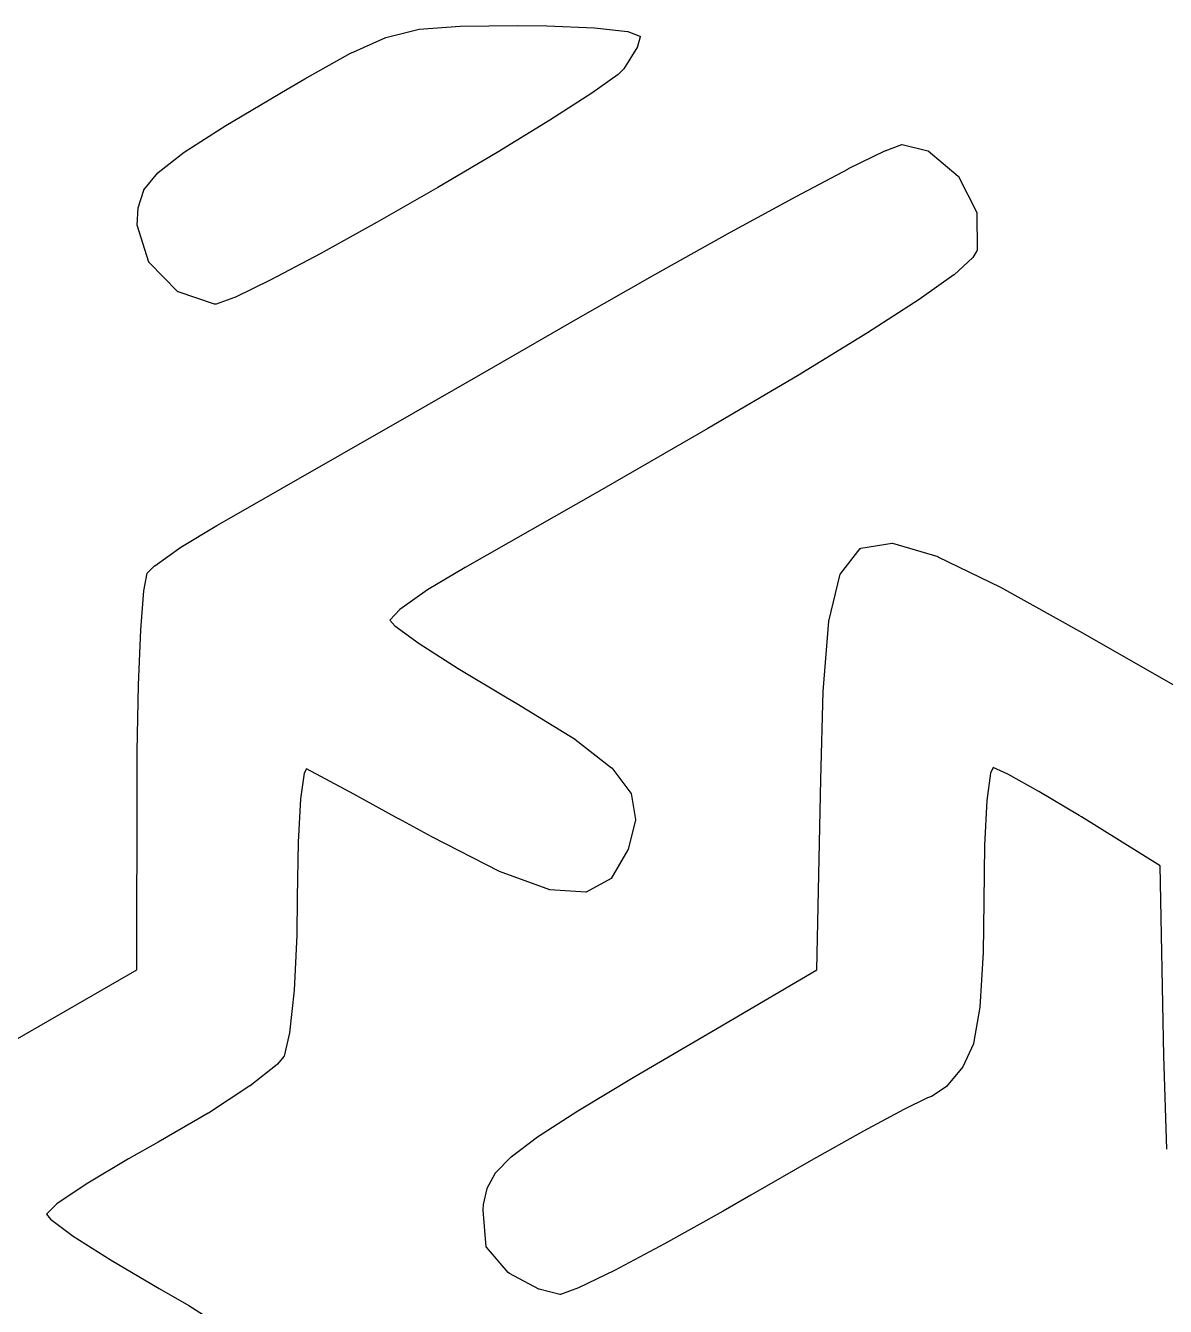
# Model space of a CAD drawing. Extents: x 175 to 215.1, y -115.1 to -74.9.
# Drawn here: x 200.17 to 207.48, y -83.14 to -74.93 of the extents above; entities that cross this region are included whole.
import ezdxf

# ---------------------------------------------------------------- set-up
doc = ezdxf.new("R2010")
doc.units = 0
doc.layers.add('BLACK', color=7, linetype='CONTINUOUS')

msp = doc.modelspace()

# ---------------------------------------------------------------- linework, layer by layer
at = {"layer": 'BLACK', "linetype": 'CONTINUOUS'}
for p, q in [((202.482, -75.0064), (202.695, -74.9545)), ((202.695, -74.9545), (202.696, -74.9544)), ((202.695, -74.9545), (202.695, -74.9545)), ((202.696, -74.9544), (202.958, -74.9347)), ((202.696, -74.9544), (202.696, -74.9544)), ((202.958, -74.9347), (203.326, -74.931)), ((202.958, -74.9347), (202.958, -74.9347)), ((202.958, -74.9347), (202.958, -74.9347)), ((202.958, -74.9347), (202.958, -74.9347)), ((203.326, -74.931), (203.326, -74.931)), ((203.326, -74.931), (203.515, -74.9325)), ((203.326, -74.931), (203.326, -74.931)), ((203.326, -74.931), (203.326, -74.931)), ((203.515, -74.9325), (203.515, -74.9325)), ((203.515, -74.9325), (203.515, -74.9325)), ((203.515, -74.9325), (203.515, -74.9325)), ((203.515, -74.9325), (203.821, -74.9452)), ((203.821, -74.9452), (203.821, -74.9452)), ((203.821, -74.9452), (203.821, -74.9452)), ((203.821, -74.9452), (203.821, -74.9452)), ((203.821, -74.9452), (204.031, -74.9679)), ((202.257, -75.107), (202.481, -75.0067)), ((202.481, -75.0065), (202.482, -75.0064)), ((202.481, -75.0067), (202.481, -75.0065)), ((202.481, -75.0067), (202.481, -75.0067)), ((204.031, -74.9679), (204.032, -74.9679)), ((204.032, -74.9679), (204.032, -74.968)), ((204.032, -74.968), (204.032, -74.968)), ((204.032, -74.968), (204.032, -74.9681)), ((204.032, -74.9681), (204.032, -74.9681)), ((204.032, -74.9681), (204.033, -74.9682)), ((204.033, -74.9682), (204.033, -74.9682)), ((204.033, -74.9682), (204.111, -74.9978)), ((204.114, -75.0039), (204.096, -75.0652)), ((204.111, -74.9978), (204.111, -74.9978)), ((204.111, -74.9978), (204.111, -74.998)), ((204.111, -74.998), (204.112, -74.9981)), ((204.112, -74.9981), (204.112, -74.9982)), ((204.112, -74.9982), (204.112, -74.9983)), ((204.112, -74.9983), (204.112, -74.9985)), ((204.112, -74.9985), (204.112, -74.9986)), ((204.112, -74.9986), (204.113, -74.9987)), ((204.113, -74.9987), (204.113, -74.9989)), ((204.113, -74.9989), (204.113, -74.9991)), ((204.113, -74.9991), (204.113, -74.9993)), ((204.113, -74.9993), (204.113, -74.9995)), ((204.113, -74.9995), (204.113, -74.9996)), ((204.113, -74.9996), (204.114, -74.9999)), ((204.114, -74.9999), (204.114, -75.0001)), ((204.114, -75.0001), (204.114, -75.0003)), ((204.114, -75.0003), (204.114, -75.0005)), ((204.114, -75.0005), (204.114, -75.0007)), ((204.114, -75.0007), (204.114, -75.001)), ((204.114, -75.001), (204.114, -75.0012)), ((204.114, -75.0012), (204.114, -75.0014)), ((204.114, -75.0014), (204.114, -75.0017)), ((204.114, -75.0017), (204.114, -75.002)), ((204.114, -75.002), (204.114, -75.0022)), ((204.114, -75.0022), (204.114, -75.0024)), ((204.114, -75.0024), (204.114, -75.0027)), ((204.114, -75.0027), (204.114, -75.0029)), ((204.114, -75.0029), (204.114, -75.0031)), ((204.114, -75.0031), (204.114, -75.0033)), ((204.114, -75.0033), (204.114, -75.0036)), ((204.114, -75.0036), (204.114, -75.0039)), ((201.963, -75.272), (202.256, -75.1072)), ((202.256, -75.1071), (202.257, -75.107)), ((202.256, -75.1072), (202.256, -75.1071)), ((202.257, -75.107), (202.257, -75.107)), ((204.096, -75.0664), (204.008, -75.209)), ((204.096, -75.0652), (204.096, -75.0652)), ((204.096, -75.0652), (204.096, -75.0654)), ((204.096, -75.0654), (204.096, -75.0655)), ((204.096, -75.0655), (204.096, -75.0658)), ((204.096, -75.0658), (204.096, -75.0661)), ((204.096, -75.0661), (204.096, -75.0663)), ((204.096, -75.0663), (204.096, -75.0664)), ((204.007, -75.21), (203.972, -75.2435)), ((204.008, -75.2093), (204.007, -75.2095)), ((204.007, -75.2095), (204.007, -75.2098)), ((204.007, -75.2098), (204.007, -75.2099)), ((204.007, -75.2099), (204.007, -75.21)), ((204.008, -75.209), (204.008, -75.2091)), ((204.008, -75.2091), (204.008, -75.2092)), ((204.008, -75.2092), (204.008, -75.2093)), ((201.848, -75.3393), (201.963, -75.272)), ((201.963, -75.272), (201.963, -75.272)), ((201.963, -75.272), (201.963, -75.272)), ((201.963, -75.272), (201.963, -75.272)), ((203.971, -75.244), (203.803, -75.3647)), ((203.972, -75.2437), (203.971, -75.244)), ((203.972, -75.2435), (203.972, -75.2436)), ((203.972, -75.2436), (203.972, -75.2437)), ((201.456, -75.5721), (201.848, -75.3394)), ((201.848, -75.3394), (201.848, -75.3393)), ((201.848, -75.3393), (201.848, -75.3393)), ((203.803, -75.3648), (203.534, -75.5374)), ((203.803, -75.3647), (203.803, -75.3647)), ((203.803, -75.3647), (203.803, -75.3648)), ((203.803, -75.3648), (203.803, -75.3648)), ((203.534, -75.5375), (203.195, -75.7444)), ((203.534, -75.5374), (203.534, -75.5375)), ((203.534, -75.5375), (203.534, -75.5375)), ((203.534, -75.5375), (203.534, -75.5375)), ((201.188, -75.743), (201.456, -75.5722)), ((201.456, -75.5722), (201.456, -75.5721)), ((201.456, -75.5721), (201.456, -75.5721)), ((201.456, -75.5721), (201.456, -75.5721)), ((205.684, -75.7331), (205.791, -75.6926)), ((205.791, -75.6926), (205.791, -75.6926)), ((205.791, -75.6926), (205.791, -75.6926)), ((205.791, -75.6926), (205.792, -75.6926)), ((205.792, -75.6924), (205.792, -75.6923)), ((205.792, -75.6923), (205.793, -75.6923)), ((205.792, -75.6925), (205.792, -75.6924)), ((205.792, -75.6924), (205.792, -75.6924)), ((205.792, -75.6926), (205.792, -75.6925)), ((205.793, -75.6923), (205.793, -75.6923)), ((205.793, -75.6923), (205.793, -75.6923)), ((205.793, -75.6923), (205.793, -75.6923)), ((205.793, -75.6923), (205.794, -75.6924)), ((205.794, -75.6924), (205.794, -75.6924)), ((205.794, -75.6924), (205.794, -75.6924)), ((205.794, -75.6924), (205.794, -75.6924)), ((205.794, -75.6924), (205.957, -75.7336)), ((201.021, -75.8734), (201.188, -75.7433)), ((201.188, -75.7431), (201.188, -75.743)), ((201.188, -75.7432), (201.188, -75.7431)), ((201.188, -75.7433), (201.188, -75.7432)), ((203.195, -75.7444), (202.816, -75.9678)), ((203.195, -75.7444), (203.195, -75.7444)), ((203.195, -75.7444), (203.195, -75.7444)), ((205.45, -75.8481), (205.683, -75.7333)), ((205.683, -75.7333), (205.684, -75.7332)), ((205.683, -75.7333), (205.683, -75.7333)), ((205.684, -75.7332), (205.684, -75.7331)), ((205.957, -75.7336), (205.957, -75.7337)), ((205.957, -75.7337), (205.957, -75.7337)), ((205.957, -75.7337), (205.957, -75.7337)), ((205.957, -75.7337), (205.958, -75.7339)), ((205.958, -75.7339), (205.958, -75.734)), ((205.958, -75.734), (205.958, -75.7341)), ((205.958, -75.7341), (205.958, -75.7341)), ((205.958, -75.7341), (205.958, -75.7343)), ((205.958, -75.7343), (205.959, -75.7345)), ((205.959, -75.7345), (205.959, -75.7346)), ((205.959, -75.7346), (205.959, -75.7346)), ((205.959, -75.7346), (206.153, -75.8967)), ((205.113, -76.0261), (205.45, -75.8482)), ((205.45, -75.8482), (205.45, -75.8481)), ((205.45, -75.8481), (205.45, -75.8481)), ((205.45, -75.8482), (205.45, -75.8482)), ((200.93, -75.9848), (201.02, -75.8742)), ((201.02, -75.8741), (201.021, -75.8738)), ((201.02, -75.8742), (201.02, -75.8741)), ((201.02, -75.8741), (201.02, -75.8741)), ((201.02, -75.8741), (201.02, -75.8741)), ((201.021, -75.8738), (201.021, -75.8734)), ((201.021, -75.8734), (201.021, -75.8734)), ((201.021, -75.8734), (201.021, -75.8734)), ((206.153, -75.8967), (206.153, -75.8968)), ((206.153, -75.8968), (206.154, -75.8972)), ((206.154, -75.8972), (206.154, -75.8975)), ((206.154, -75.8975), (206.154, -75.8975)), ((206.154, -75.8975), (206.154, -75.8975)), ((206.154, -75.8975), (206.154, -75.8978)), ((206.154, -75.8978), (206.154, -75.8983)), ((206.154, -75.8983), (206.272, -76.1292)), ((200.893, -76.0986), (200.929, -75.9864)), ((200.929, -75.9863), (200.93, -75.986)), ((200.929, -75.9864), (200.929, -75.9863)), ((200.93, -75.9851), (200.93, -75.9848)), ((200.93, -75.9854), (200.93, -75.9851)), ((200.93, -75.9855), (200.93, -75.9854)), ((200.93, -75.9856), (200.93, -75.9855)), ((200.93, -75.986), (200.93, -75.9856)), ((202.815, -75.9679), (202.427, -76.1903)), ((202.816, -75.9678), (202.815, -75.9679)), ((204.692, -76.256), (205.113, -76.0261)), ((205.113, -76.0261), (205.113, -76.0261)), ((205.113, -76.0261), (205.113, -76.0261)), ((200.887, -76.2093), (200.893, -76.0999)), ((200.893, -76.0988), (200.893, -76.0986)), ((200.893, -76.0989), (200.893, -76.0988)), ((200.893, -76.0992), (200.893, -76.0989)), ((200.893, -76.0996), (200.893, -76.0992)), ((200.893, -76.0997), (200.893, -76.0996)), ((200.893, -76.0998), (200.893, -76.0997)), ((200.893, -76.0999), (200.893, -76.0998)), ((202.427, -76.1903), (202.06, -76.394)), ((202.427, -76.1903), (202.427, -76.1903)), ((202.427, -76.1903), (202.427, -76.1903)), ((206.272, -76.1292), (206.273, -76.1293)), ((206.273, -76.1293), (206.273, -76.1294)), ((206.273, -76.1294), (206.273, -76.1295)), ((206.273, -76.1295), (206.273, -76.1299)), ((206.273, -76.1299), (206.273, -76.1302)), ((206.273, -76.1302), (206.273, -76.1303)), ((206.273, -76.1303), (206.273, -76.1305)), ((206.273, -76.1305), (206.273, -76.1308)), ((206.273, -76.1308), (206.273, -76.1311)), ((206.273, -76.1311), (206.273, -76.1313)), ((206.273, -76.1313), (206.273, -76.1315)), ((206.273, -76.1315), (206.274, -76.3726)), ((200.887, -76.2097), (200.887, -76.2093)), ((200.887, -76.21), (200.887, -76.2097)), ((200.887, -76.2102), (200.887, -76.21)), ((200.887, -76.2103), (200.887, -76.2102)), ((200.887, -76.2106), (200.887, -76.2103)), ((200.887, -76.211), (200.887, -76.2106)), ((200.887, -76.2111), (200.887, -76.211)), ((200.962, -76.4477), (200.887, -76.2111)), ((204.208, -76.5265), (204.692, -76.256)), ((204.692, -76.256), (204.692, -76.256)), ((204.692, -76.256), (204.692, -76.256)), ((202.06, -76.394), (201.745, -76.5614)), ((202.06, -76.394), (202.06, -76.394)), ((202.06, -76.394), (202.06, -76.394)), ((202.06, -76.394), (202.06, -76.394)), ((206.246, -76.4185), (206.126, -76.5278)), ((206.247, -76.4175), (206.246, -76.4177)), ((206.246, -76.4177), (206.246, -76.4178)), ((206.246, -76.4178), (206.246, -76.418)), ((206.246, -76.418), (206.246, -76.4183)), ((206.246, -76.4183), (206.246, -76.4184)), ((206.246, -76.4184), (206.246, -76.4185)), ((206.273, -76.3752), (206.247, -76.4175)), ((206.247, -76.4175), (206.247, -76.4175)), ((206.274, -76.373), (206.273, -76.3734)), ((206.273, -76.3734), (206.273, -76.3735)), ((206.273, -76.3735), (206.273, -76.3736)), ((206.273, -76.3736), (206.273, -76.374)), ((206.273, -76.374), (206.273, -76.3744)), ((206.273, -76.3744), (206.273, -76.3745)), ((206.273, -76.3745), (206.273, -76.3746)), ((206.273, -76.3746), (206.273, -76.3749)), ((206.273, -76.3749), (206.273, -76.3752)), ((206.274, -76.3726), (206.274, -76.3727)), ((206.274, -76.3727), (206.274, -76.373)), ((200.962, -76.4479), (200.962, -76.4477)), ((200.962, -76.4481), (200.962, -76.4479)), ((200.962, -76.4484), (200.962, -76.4481)), ((200.962, -76.4486), (200.962, -76.4484)), ((200.962, -76.4488), (200.962, -76.4486)), ((200.962, -76.4489), (200.962, -76.4488)), ((200.962, -76.4492), (200.962, -76.4489)), ((200.962, -76.4494), (200.962, -76.4492)), ((200.963, -76.4496), (200.962, -76.4494)), ((200.963, -76.4497), (200.963, -76.4496)), ((201.147, -76.6368), (200.963, -76.4497)), ((200.963, -76.4497), (200.963, -76.4497)), ((203.716, -76.8067), (204.208, -76.5266)), ((204.208, -76.5266), (204.208, -76.5265)), ((204.208, -76.5265), (204.208, -76.5265)), ((206.126, -76.5278), (206.125, -76.528)), ((206.126, -76.5278), (206.126, -76.5278)), ((201.745, -76.5614), (201.513, -76.6748)), ((201.745, -76.5614), (201.745, -76.5614)), ((201.745, -76.5614), (201.745, -76.5614)), ((201.745, -76.5614), (201.745, -76.5614)), ((206.125, -76.5281), (205.903, -76.6873)), ((206.125, -76.528), (206.125, -76.5281)), ((201.147, -76.637), (201.147, -76.6368)), ((201.147, -76.6371), (201.147, -76.637)), ((201.147, -76.6373), (201.147, -76.6371)), ((201.147, -76.6375), (201.147, -76.6373)), ((201.147, -76.6376), (201.147, -76.6375)), ((201.148, -76.6377), (201.147, -76.6376)), ((201.148, -76.6378), (201.148, -76.6377)), ((201.148, -76.6379), (201.148, -76.6378)), ((201.148, -76.638), (201.148, -76.6379)), ((201.148, -76.6381), (201.148, -76.638)), ((201.149, -76.6381), (201.148, -76.6381)), ((201.383, -76.7167), (201.149, -76.6381)), ((201.512, -76.675), (201.393, -76.7167)), ((201.513, -76.6748), (201.512, -76.6749)), ((201.512, -76.6749), (201.512, -76.675)), ((201.513, -76.6748), (201.513, -76.6748)), ((205.903, -76.6875), (205.572, -76.9015)), ((205.903, -76.6873), (205.903, -76.6874)), ((205.903, -76.6874), (205.903, -76.6874)), ((205.903, -76.6874), (205.903, -76.6875)), ((201.384, -76.7167), (201.383, -76.7167)), ((201.384, -76.7168), (201.384, -76.7167)), ((201.384, -76.7169), (201.384, -76.7168)), ((201.384, -76.7168), (201.384, -76.7168)), ((201.385, -76.7169), (201.384, -76.7169)), ((201.392, -76.717), (201.385, -76.7169)), ((201.385, -76.7169), (201.385, -76.7169)), ((201.385, -76.7169), (201.385, -76.7169)), ((201.393, -76.7169), (201.392, -76.7169)), ((201.392, -76.7169), (201.392, -76.717)), ((201.392, -76.717), (201.392, -76.717)), ((201.392, -76.717), (201.392, -76.717)), ((201.393, -76.7167), (201.393, -76.7167)), ((201.393, -76.7167), (201.393, -76.7168)), ((201.393, -76.7168), (201.393, -76.7169)), ((203.175, -77.1181), (203.716, -76.8067)), ((203.716, -76.8067), (203.716, -76.8067)), ((203.716, -76.8067), (203.716, -76.8067)), ((205.572, -76.9016), (205.123, -77.1754)), ((205.572, -76.9015), (205.572, -76.9015)), ((205.572, -76.9015), (205.572, -76.9015)), ((205.572, -76.9015), (205.572, -76.9016)), ((202.662, -77.4127), (203.175, -77.1181)), ((203.175, -77.1181), (203.175, -77.1181)), ((203.175, -77.1181), (203.175, -77.1181)), ((205.123, -77.1754), (204.548, -77.5139)), ((205.123, -77.1754), (205.123, -77.1754)), ((205.123, -77.1754), (205.123, -77.1754)), ((205.123, -77.1754), (205.123, -77.1754)), ((202.201, -77.6766), (202.662, -77.4128)), ((202.662, -77.4128), (202.662, -77.4127)), ((204.548, -77.5139), (203.84, -77.922)), ((204.548, -77.5139), (204.548, -77.5139)), ((204.548, -77.5139), (204.548, -77.5139)), ((201.818, -77.8958), (202.201, -77.6766)), ((202.201, -77.6766), (202.201, -77.6766)), ((201.537, -78.0561), (201.818, -77.8958)), ((201.818, -77.8958), (201.818, -77.8958)), ((203.84, -77.9221), (202.99, -78.4047)), ((203.84, -77.922), (203.84, -77.9221)), ((203.84, -77.9221), (203.84, -77.9221)), ((201.398, -78.1352), (201.537, -78.0562)), ((201.537, -78.0562), (201.537, -78.0561)), ((201.167, -78.2745), (201.397, -78.1353)), ((201.397, -78.1353), (201.397, -78.1352)), ((201.397, -78.1352), (201.398, -78.1352)), ((201.398, -78.1352), (201.398, -78.1352)), ((205.528, -78.2822), (205.729, -78.2492)), ((205.729, -78.2492), (205.729, -78.2492)), ((205.729, -78.2492), (205.729, -78.2492)), ((205.729, -78.2492), (205.729, -78.2492)), ((205.729, -78.2492), (205.73, -78.2492)), ((205.73, -78.2492), (205.73, -78.2492)), ((205.73, -78.2492), (205.73, -78.2492)), ((205.73, -78.2492), (205.73, -78.2492)), ((205.73, -78.2492), (205.731, -78.2493)), ((205.731, -78.2493), (205.731, -78.2493)), ((205.731, -78.2493), (205.731, -78.2494)), ((205.731, -78.2494), (205.731, -78.2494)), ((205.731, -78.2494), (206.023, -78.3354)), ((201, -78.3939), (201.166, -78.2748)), ((201.166, -78.2747), (201.167, -78.2746)), ((201.166, -78.2748), (201.166, -78.2747)), ((201.167, -78.2746), (201.167, -78.2745)), ((205.397, -78.446), (205.525, -78.2841)), ((205.525, -78.2838), (205.526, -78.2835)), ((205.525, -78.284), (205.525, -78.2838)), ((205.525, -78.2841), (205.525, -78.284)), ((205.526, -78.2829), (205.526, -78.2828)), ((205.526, -78.2828), (205.527, -78.2828)), ((205.526, -78.2831), (205.526, -78.2829)), ((205.526, -78.2833), (205.526, -78.2831)), ((205.526, -78.2834), (205.526, -78.2833)), ((205.526, -78.2835), (205.526, -78.2834)), ((205.527, -78.2824), (205.528, -78.2823)), ((205.527, -78.2825), (205.527, -78.2824)), ((205.527, -78.2824), (205.527, -78.2824)), ((205.527, -78.2826), (205.527, -78.2825)), ((205.527, -78.2828), (205.527, -78.2826)), ((205.528, -78.2823), (205.528, -78.2822)), ((200.953, -78.4391), (200.999, -78.3944)), ((200.999, -78.3941), (201, -78.3939)), ((200.999, -78.3943), (200.999, -78.3941)), ((200.999, -78.3944), (200.999, -78.3943)), ((202.99, -78.4047), (202.75, -78.5491)), ((206.023, -78.3354), (206.023, -78.3354)), ((206.023, -78.3354), (206.023, -78.3355)), ((206.023, -78.3355), (206.023, -78.3357)), ((206.023, -78.3357), (206.423, -78.5307)), ((200.93, -78.5546), (200.952, -78.4417)), ((200.952, -78.4407), (200.953, -78.4398)), ((200.952, -78.4408), (200.952, -78.4407)), ((200.952, -78.4416), (200.952, -78.4408)), ((200.952, -78.4417), (200.952, -78.4416)), ((200.952, -78.4416), (200.952, -78.4416)), ((200.953, -78.4398), (200.953, -78.4391)), ((200.953, -78.4391), (200.953, -78.4391)), ((205.323, -78.7488), (205.396, -78.4479)), ((205.396, -78.4468), (205.397, -78.4465)), ((205.396, -78.4469), (205.396, -78.4468)), ((205.396, -78.4473), (205.396, -78.4469)), ((205.396, -78.4469), (205.396, -78.4469)), ((205.396, -78.4477), (205.396, -78.4473)), ((205.396, -78.4478), (205.396, -78.4477)), ((205.396, -78.4479), (205.396, -78.4478)), ((205.396, -78.4479), (205.396, -78.4479)), ((205.397, -78.4461), (205.397, -78.446)), ((205.397, -78.446), (205.397, -78.446)), ((205.397, -78.4465), (205.397, -78.4461)), ((200.91, -78.8047), (200.929, -78.5552)), ((200.929, -78.5551), (200.93, -78.5549)), ((200.929, -78.5552), (200.929, -78.5551)), ((200.93, -78.5549), (200.93, -78.5546)), ((202.75, -78.5491), (202.572, -78.6733)), ((206.423, -78.5307), (206.423, -78.5307)), ((206.423, -78.5307), (206.423, -78.5308)), ((206.423, -78.5308), (206.423, -78.5308)), ((206.423, -78.5308), (206.949, -78.8249)), ((202.572, -78.6733), (202.507, -78.7417)), ((202.507, -78.7417), (202.54, -78.7789)), ((200.896, -79.1583), (200.91, -78.8049)), ((200.91, -78.8048), (200.91, -78.8047)), ((200.91, -78.8049), (200.91, -78.8048)), ((200.91, -78.8048), (200.91, -78.8048)), ((202.54, -78.7789), (202.696, -78.8922)), ((205.287, -79.1993), (205.323, -78.7496)), ((205.323, -78.7492), (205.323, -78.7488)), ((205.323, -78.7495), (205.323, -78.7492)), ((205.323, -78.7496), (205.323, -78.7495)), ((206.949, -78.8249), (206.949, -78.825)), ((206.949, -78.825), (206.949, -78.825)), ((206.949, -78.825), (207.984, -79.4168)), ((202.696, -78.8922), (202.946, -79.0529)), ((202.946, -79.0529), (203.261, -79.2404)), ((200.888, -79.5829), (200.896, -79.1584)), ((200.896, -79.1584), (200.896, -79.1583)), ((200.896, -79.1583), (200.896, -79.1583)), ((200.896, -79.1583), (200.896, -79.1583)), ((205.271, -79.7638), (205.287, -79.1996)), ((205.287, -79.1994), (205.287, -79.1993)), ((205.287, -79.1995), (205.287, -79.1994)), ((205.287, -79.1996), (205.287, -79.1995)), ((203.261, -79.2404), (203.322, -79.2762)), ((203.322, -79.2762), (203.322, -79.2763)), ((203.322, -79.2763), (203.322, -79.2763)), ((203.322, -79.2763), (203.322, -79.2763)), ((203.322, -79.2763), (203.692, -79.5043)), ((203.692, -79.5043), (203.692, -79.5043)), ((203.692, -79.5043), (203.693, -79.5045)), ((203.693, -79.5045), (203.693, -79.5046)), ((203.693, -79.5046), (203.93, -79.6884)), ((200.887, -79.7599), (200.888, -79.5829)), ((200.888, -79.5829), (200.888, -79.5829)), ((200.888, -79.5829), (200.888, -79.5829)), ((201.957, -79.7234), (201.934, -79.8889)), ((201.973, -79.6961), (201.957, -79.7234)), ((202.066, -79.7445), (201.973, -79.6961)), ((203.93, -79.6884), (203.93, -79.6884)), ((203.93, -79.6884), (203.93, -79.6885)), ((203.93, -79.6885), (203.93, -79.6886)), ((203.93, -79.6886), (203.931, -79.6888)), ((203.931, -79.6888), (203.931, -79.6891)), ((203.931, -79.6891), (203.931, -79.6892)), ((203.931, -79.6892), (203.931, -79.6893)), ((203.931, -79.6893), (204.054, -79.8522)), ((206.359, -79.7229), (206.337, -79.8995)), ((206.377, -79.6871), (206.359, -79.7229)), ((206.471, -79.7292), (206.377, -79.6871)), ((206.67, -79.8404), (206.471, -79.7292)), ((200.884, -80.9848), (200.887, -79.76)), ((200.887, -79.76), (200.887, -79.7599)), ((202.276, -79.8582), (202.066, -79.7445)), ((205.247, -80.9848), (205.271, -79.7639)), ((205.271, -79.7639), (205.271, -79.7638)), ((205.271, -79.7638), (205.271, -79.7638)), ((201.934, -79.8889), (201.919, -80.1662)), ((202.564, -80.016), (202.276, -79.8582)), ((204.054, -79.8522), (204.054, -79.8523)), ((204.054, -79.8523), (204.054, -79.8524)), ((204.054, -79.8524), (204.055, -79.8526)), ((204.055, -79.8526), (204.055, -79.8529)), ((204.055, -79.8529), (204.055, -79.8531)), ((204.055, -79.8531), (204.055, -79.8533)), ((204.055, -79.8533), (204.055, -79.8535)), ((204.055, -79.8535), (204.055, -79.8538)), ((204.055, -79.8538), (204.055, -79.854)), ((204.055, -79.854), (204.055, -79.8542)), ((204.055, -79.8542), (204.055, -79.8544)), ((204.055, -79.8544), (204.083, -80.0199)), ((206.928, -79.9952), (206.67, -79.8404)), ((206.337, -79.8995), (206.321, -80.1857)), ((202.565, -80.016), (202.564, -80.016)), ((202.564, -80.016), (202.564, -80.016)), ((202.776, -80.1327), (202.565, -80.016)), ((204.083, -80.0219), (204.035, -80.2133)), ((204.083, -80.0199), (204.083, -80.0199)), ((204.083, -80.0199), (204.083, -80.02)), ((204.083, -80.02), (204.083, -80.02)), ((204.083, -80.02), (204.083, -80.0205)), ((204.083, -80.0205), (204.083, -80.0209)), ((204.083, -80.0209), (204.083, -80.0209)), ((204.083, -80.0209), (204.083, -80.021)), ((204.083, -80.021), (204.083, -80.0214)), ((204.083, -80.0214), (204.083, -80.0219)), ((204.083, -80.0219), (204.083, -80.0219)), ((204.083, -80.0219), (204.083, -80.0219)), ((206.943, -80.0042), (206.928, -79.9952)), ((207.449, -80.3171), (206.943, -80.0042)), ((206.943, -80.0042), (206.943, -80.0042)), ((206.943, -80.0042), (206.943, -80.0042)), ((203.21, -80.3545), (202.776, -80.1327)), ((202.776, -80.1327), (202.776, -80.1327)), ((202.776, -80.1327), (202.776, -80.1327)), ((202.776, -80.1327), (202.776, -80.1327)), ((201.919, -80.1662), (201.913, -80.5206)), ((204.034, -80.2146), (203.928, -80.3981)), ((204.035, -80.2137), (204.034, -80.214)), ((204.034, -80.214), (204.034, -80.2143)), ((204.034, -80.2143), (204.034, -80.2145)), ((204.034, -80.2145), (204.034, -80.2146)), ((204.035, -80.2133), (204.035, -80.2134)), ((204.035, -80.2134), (204.035, -80.2136)), ((204.035, -80.2136), (204.035, -80.2137)), ((206.321, -80.1857), (206.316, -80.5455)), ((203.211, -80.3546), (203.21, -80.3545)), ((203.211, -80.3547), (203.211, -80.3546)), ((203.533, -80.4722), (203.211, -80.3547)), ((203.211, -80.3547), (203.211, -80.3547)), ((207.472, -81.536), (207.449, -80.3171)), ((203.926, -80.4), (203.767, -80.4867)), ((203.927, -80.3995), (203.926, -80.3996)), ((203.926, -80.3996), (203.926, -80.3998)), ((203.926, -80.3998), (203.926, -80.4)), ((203.928, -80.3984), (203.927, -80.3987)), ((203.927, -80.3987), (203.927, -80.3988)), ((203.927, -80.3988), (203.927, -80.3989)), ((203.927, -80.3989), (203.927, -80.3992)), ((203.927, -80.3992), (203.927, -80.3994)), ((203.927, -80.3994), (203.927, -80.3995)), ((203.928, -80.3981), (203.928, -80.3981)), ((203.928, -80.3981), (203.928, -80.3984)), ((201.913, -80.5206), (201.91, -80.7622)), ((201.913, -80.5206), (201.913, -80.5206)), ((203.533, -80.4723), (203.533, -80.4722)), ((203.533, -80.4724), (203.533, -80.4723)), ((203.534, -80.4724), (203.533, -80.4724)), ((203.534, -80.4725), (203.534, -80.4724)), ((203.764, -80.4873), (203.534, -80.4725)), ((203.534, -80.4725), (203.534, -80.4725)), ((203.534, -80.4725), (203.534, -80.4725)), ((203.534, -80.4725), (203.534, -80.4725)), ((203.765, -80.4873), (203.764, -80.4873)), ((203.766, -80.4872), (203.765, -80.4872)), ((203.765, -80.4872), (203.765, -80.4872)), ((203.765, -80.4872), (203.765, -80.4873)), ((203.765, -80.4873), (203.765, -80.4873)), ((203.767, -80.4869), (203.766, -80.487)), ((203.766, -80.487), (203.766, -80.487)), ((203.766, -80.487), (203.766, -80.4871)), ((203.766, -80.4871), (203.766, -80.4872)), ((203.767, -80.4867), (203.767, -80.4867)), ((203.767, -80.4867), (203.767, -80.4869)), ((206.316, -80.5456), (206.312, -80.8729)), ((206.316, -80.5455), (206.316, -80.5456)), ((201.91, -80.7624), (201.893, -81.1152)), ((201.91, -80.7622), (201.91, -80.7623)), ((201.91, -80.7623), (201.91, -80.7624)), ((201.91, -80.7624), (201.91, -80.7624)), ((206.312, -80.8731), (206.292, -81.2235)), ((206.312, -80.8729), (206.312, -80.873)), ((206.312, -80.873), (206.312, -80.873)), ((206.312, -80.873), (206.312, -80.8731)), ((200.037, -81.4739), (200.884, -80.9848)), ((204.572, -81.3792), (205.247, -80.9848)), ((201.893, -81.1154), (201.865, -81.3883)), ((201.893, -81.1152), (201.893, -81.1152)), ((201.893, -81.1152), (201.893, -81.1153)), ((201.893, -81.1153), (201.893, -81.1154)), ((206.292, -81.224), (206.25, -81.4575)), ((206.292, -81.2235), (206.292, -81.2235)), ((206.292, -81.2235), (206.292, -81.2238)), ((206.292, -81.2238), (206.292, -81.224)), ((201.865, -81.389), (201.829, -81.5373)), ((201.865, -81.3883), (201.865, -81.3884)), ((201.865, -81.3884), (201.865, -81.3887)), ((201.865, -81.3887), (201.865, -81.389)), ((204.079, -81.6688), (204.572, -81.3792)), ((204.572, -81.3792), (204.572, -81.3792)), ((206.25, -81.4587), (206.183, -81.6059)), ((206.25, -81.4575), (206.25, -81.4576)), ((206.25, -81.4576), (206.25, -81.4577)), ((206.25, -81.4577), (206.25, -81.4578)), ((206.25, -81.4578), (206.25, -81.4581)), ((206.25, -81.4581), (206.25, -81.4585)), ((206.25, -81.4585), (206.25, -81.4586)), ((206.25, -81.4586), (206.25, -81.4587)), ((207.472, -81.5361), (207.472, -81.536)), ((207.491, -82.1349), (207.472, -81.5361)), ((207.472, -81.5361), (207.472, -81.5361)), ((201.785, -81.5905), (201.611, -81.7284)), ((201.786, -81.5898), (201.785, -81.5898)), ((201.785, -81.5898), (201.785, -81.5902)), ((201.785, -81.5902), (201.785, -81.5905)), ((201.828, -81.5394), (201.786, -81.5898)), ((201.829, -81.5386), (201.828, -81.5389)), ((201.828, -81.5389), (201.828, -81.5392)), ((201.828, -81.5392), (201.828, -81.5393)), ((201.828, -81.5393), (201.828, -81.5394)), ((201.829, -81.5373), (201.829, -81.5374)), ((201.829, -81.5374), (201.829, -81.5376)), ((201.829, -81.5376), (201.829, -81.5377)), ((201.829, -81.5377), (201.829, -81.538)), ((201.829, -81.538), (201.829, -81.5383)), ((201.829, -81.5383), (201.829, -81.5385)), ((201.829, -81.5385), (201.829, -81.5386)), ((206.183, -81.607), (206.077, -81.7332)), ((206.183, -81.6059), (206.183, -81.6059)), ((206.183, -81.6059), (206.183, -81.6061)), ((206.183, -81.6061), (206.183, -81.6062)), ((206.183, -81.6062), (206.183, -81.6065)), ((206.183, -81.6065), (206.183, -81.6068)), ((206.183, -81.6068), (206.183, -81.6069)), ((206.183, -81.6069), (206.183, -81.607)), ((203.713, -81.8893), (204.079, -81.6689)), ((204.079, -81.6689), (204.079, -81.6688)), ((204.079, -81.6688), (204.079, -81.6688)), ((201.61, -81.7287), (201.344, -81.9036)), ((201.611, -81.7284), (201.61, -81.7285)), ((201.61, -81.7285), (201.61, -81.7286)), ((201.61, -81.7286), (201.61, -81.7287)), ((206.076, -81.7342), (205.982, -81.7962)), ((206.077, -81.7334), (206.076, -81.7335)), ((206.076, -81.7335), (206.076, -81.7337)), ((206.076, -81.7337), (206.076, -81.7339)), ((206.076, -81.7339), (206.076, -81.734)), ((206.076, -81.734), (206.076, -81.7342)), ((206.077, -81.7332), (206.077, -81.7333)), ((206.077, -81.7333), (206.077, -81.7334)), ((205.955, -81.8056), (205.803, -81.8806)), ((205.981, -81.7967), (205.955, -81.8056)), ((205.982, -81.7965), (205.981, -81.7966)), ((205.981, -81.7966), (205.981, -81.7967)), ((205.981, -81.7967), (205.981, -81.7967)), ((205.982, -81.7962), (205.982, -81.7962)), ((205.982, -81.7962), (205.982, -81.7963)), ((205.982, -81.7963), (205.982, -81.7963)), ((205.982, -81.7963), (205.982, -81.7965)), ((201.343, -81.9038), (201.022, -82.0897)), ((201.344, -81.9036), (201.343, -81.9037)), ((201.343, -81.9037), (201.343, -81.9038)), ((201.344, -81.9036), (201.344, -81.9036)), ((203.455, -82.0558), (203.713, -81.8894)), ((203.713, -81.8894), (203.713, -81.8893)), ((203.713, -81.8893), (203.713, -81.8893)), ((203.713, -81.8893), (203.713, -81.8893)), ((205.803, -81.8806), (205.546, -82.0197)), ((205.546, -82.0197), (205.21, -82.2078)), ((201.022, -82.0897), (200.831, -82.1965)), ((201.022, -82.0897), (201.022, -82.0897)), ((201.022, -82.0897), (201.022, -82.0897)), ((201.022, -82.0897), (201.022, -82.0897)), ((203.285, -82.1837), (203.455, -82.056)), ((203.455, -82.0559), (203.455, -82.0558)), ((203.455, -82.056), (203.455, -82.0559)), ((203.455, -82.056), (203.455, -82.056)), ((203.184, -82.2884), (203.285, -82.1843)), ((203.285, -82.184), (203.285, -82.1837)), ((203.285, -82.1842), (203.285, -82.184)), ((203.285, -82.1843), (203.285, -82.1842)), ((200.831, -82.1965), (200.559, -82.3595)), ((205.21, -82.2078), (204.823, -82.43)), ((203.131, -82.3853), (203.183, -82.2895)), ((203.183, -82.2886), (203.184, -82.2885)), ((203.183, -82.2889), (203.183, -82.2886)), ((203.183, -82.2892), (203.183, -82.2889)), ((203.183, -82.2893), (203.183, -82.2892)), ((203.183, -82.2894), (203.183, -82.2893)), ((203.183, -82.2895), (203.183, -82.2894)), ((203.184, -82.2885), (203.184, -82.2884)), ((200.559, -82.3595), (200.372, -82.4856)), ((203.109, -82.4892), (203.131, -82.3866)), ((203.131, -82.3855), (203.131, -82.3853)), ((203.131, -82.3856), (203.131, -82.3855)), ((203.131, -82.3859), (203.131, -82.3856)), ((203.131, -82.3862), (203.131, -82.3859)), ((203.131, -82.3864), (203.131, -82.3862)), ((203.131, -82.3865), (203.131, -82.3864)), ((203.131, -82.3866), (203.131, -82.3865)), ((204.823, -82.4301), (204.645, -82.532)), ((204.823, -82.43), (204.823, -82.4301)), ((200.372, -82.4856), (200.306, -82.551)), ((203.105, -82.5242), (203.109, -82.4897)), ((203.109, -82.4895), (203.109, -82.4892)), ((203.109, -82.4897), (203.109, -82.4895)), ((203.109, -82.4897), (203.109, -82.4897)), ((200.306, -82.551), (200.331, -82.5827)), ((200.331, -82.5827), (200.477, -82.6916)), ((203.105, -82.5246), (203.105, -82.5242)), ((203.105, -82.5251), (203.105, -82.5246)), ((203.125, -82.7601), (203.105, -82.5251)), ((203.105, -82.5251), (203.105, -82.5251)), ((204.645, -82.532), (204.269, -82.742)), ((204.645, -82.532), (204.645, -82.532)), ((204.645, -82.532), (204.645, -82.532)), ((200.477, -82.6916), (200.72, -82.8467)), ((203.125, -82.7602), (203.125, -82.7601)), ((203.125, -82.7603), (203.125, -82.7602)), ((203.126, -82.7607), (203.125, -82.7603)), ((203.126, -82.7611), (203.126, -82.7607)), ((203.126, -82.7612), (203.126, -82.7611)), ((203.126, -82.7616), (203.126, -82.7612)), ((203.126, -82.7612), (203.126, -82.7612)), ((203.126, -82.762), (203.126, -82.7616)), ((203.126, -82.7621), (203.126, -82.762)), ((203.126, -82.7624), (203.126, -82.7621)), ((203.126, -82.7621), (203.126, -82.7621)), ((203.127, -82.7628), (203.126, -82.7624)), ((203.127, -82.7629), (203.127, -82.7628)), ((203.127, -82.763), (203.127, -82.7629)), ((203.127, -82.7629), (203.127, -82.7629)), ((203.266, -82.9251), (203.127, -82.763)), ((204.268, -82.7421), (203.949, -82.9111)), ((204.269, -82.742), (204.268, -82.7421)), ((204.268, -82.7421), (204.268, -82.7421)), ((204.268, -82.7421), (204.268, -82.7421)), ((200.72, -82.8467), (201.029, -83.0268)), ((203.266, -82.9252), (203.266, -82.9251)), ((203.266, -82.9251), (203.266, -82.9251)), ((203.266, -82.9255), (203.266, -82.9252)), ((203.267, -82.9257), (203.266, -82.9255)), ((203.267, -82.9258), (203.267, -82.9257)), ((203.267, -82.9259), (203.267, -82.9258)), ((203.274, -82.9309), (203.267, -82.9259)), ((203.267, -82.9259), (203.267, -82.9259)), ((203.274, -82.9311), (203.274, -82.9309)), ((203.274, -82.9312), (203.274, -82.9311)), ((203.274, -82.9313), (203.274, -82.9312)), ((203.464, -83.0324), (203.274, -82.9313)), ((203.949, -82.9112), (203.717, -83.0239)), ((203.949, -82.9111), (203.949, -82.9111)), ((203.949, -82.9111), (203.949, -82.9111)), ((203.949, -82.9111), (203.949, -82.9112)), ((201.029, -83.0268), (201.029, -83.0268)), ((201.029, -83.0268), (201.218, -83.1366)), ((203.464, -83.0326), (203.464, -83.0324)), ((203.464, -83.0324), (203.464, -83.0324)), ((203.464, -83.0324), (203.464, -83.0324)), ((203.464, -83.0327), (203.464, -83.0326)), ((203.465, -83.0327), (203.464, -83.0327)), ((203.465, -83.0328), (203.465, -83.0327)), ((203.598, -83.0655), (203.465, -83.0328)), ((203.465, -83.0328), (203.465, -83.0328)), ((203.598, -83.0656), (203.598, -83.0655)), ((203.598, -83.0655), (203.598, -83.0655)), ((203.598, -83.0655), (203.598, -83.0655)), ((203.599, -83.0657), (203.598, -83.0656)), ((203.598, -83.0656), (203.598, -83.0656)), ((203.6, -83.0657), (203.599, -83.0657)), ((203.599, -83.0657), (203.599, -83.0657)), ((203.599, -83.0657), (203.599, -83.0657)), ((203.599, -83.0657), (203.599, -83.0657)), ((203.601, -83.0654), (203.6, -83.0655)), ((203.6, -83.0655), (203.6, -83.0656)), ((203.6, -83.0656), (203.6, -83.0656)), ((203.6, -83.0656), (203.6, -83.0657)), ((203.717, -83.0241), (203.601, -83.0654)), ((203.601, -83.0654), (203.601, -83.0654)), ((203.601, -83.0654), (203.601, -83.0654)), ((203.601, -83.0654), (203.601, -83.0654)), ((203.601, -83.0654), (203.601, -83.0654)), ((203.717, -83.0239), (203.717, -83.0239)), ((203.717, -83.0239), (203.717, -83.024)), ((203.717, -83.024), (203.717, -83.0241)), ((201.218, -83.1366), (201.218, -83.1366)), ((201.218, -83.1366), (201.218, -83.1367)), ((201.218, -83.1367), (201.218, -83.1367)), ((201.218, -83.1367), (201.512, -83.3222))]:
    msp.add_line(p, q, dxfattribs=at)

doc.saveas('drawing.dxf')
